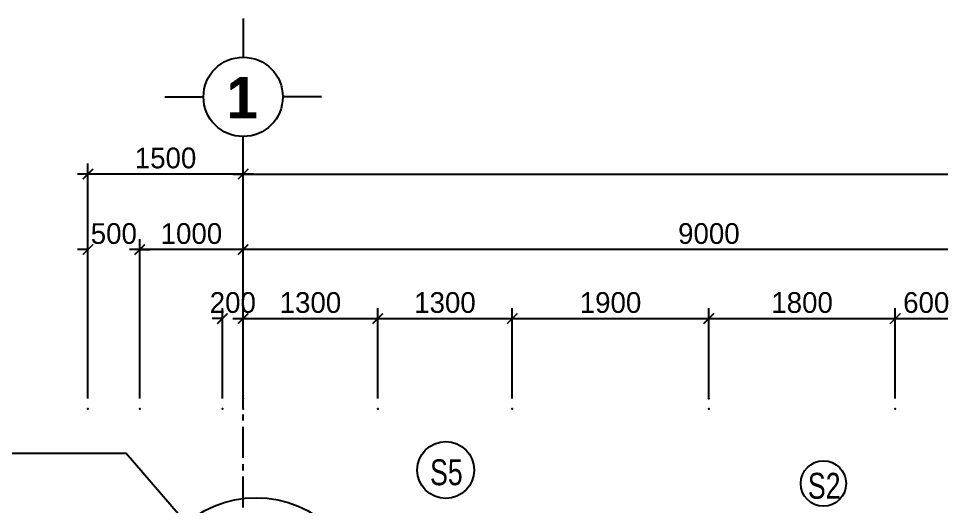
# Model space of a CAD drawing. Header units: inches. Extents: x -844707 to -690155, y -211546 to -175871.
# Drawn here: x -759552 to -750633, y -180583 to -175871 of the extents above; entities that cross this region are included whole.
import ezdxf

# ---------------------------------------------------------------- set-up
doc = ezdxf.new("R2010")
doc.units = ezdxf.units.IN
doc.header["$LTSCALE"] = 48
doc.header["$MEASUREMENT"] = 0
doc.linetypes.add('CENTER', pattern=[2, 1.25, -0.25, 0.25, -0.25])
for name, color, linetype in [('DWGSHARE.com-CUA-DWGSHARE.com', 231, 'Continuous'), ('DWGSHARE.com-DIM-DWGSHARE.com', 251, 'Continuous'), ('DWGSHARE.com-kinh-DWGSHARE.com', 154, 'Continuous'), ('DWGSHARE.com-text-DWGSHARE.com', 3, 'Continuous'), ('DWGSHARE.com-truc-DWGSHARE.com', 250, 'CENTER')]:
    doc.layers.add(name, color=color, linetype=linetype)
doc.layers.add('DWGSHARE.com-DefPoints-DWGSHARE.com', color=7, linetype='Continuous', plot=False)
doc.styles.add('AVO-B', font='')
doc.styles.add('KTEN', font='', dxfattribs={"width": 0.9})
doc.styles.add('VNI-AVO', font='')
doc.styles.get('AVO-B').set_extended_font_data('VNI-Avo', bold=True)
doc.styles.get('KTEN').set_extended_font_data('VNI-Helve-Condense')
doc.styles.get('VNI-AVO').set_extended_font_data('VNI-Avo')
doc.dimstyles.new('tl1-100', dxfattribs={"dimtxt": 200, "dimasz": 100, "dimexe": 100, "dimexo": 100, "dimgap": 50, "dimtad": 1, "dimdec": 0, "dimzin": 0, "dimdsep": 46, "dimtxsty": 'VNI-AVO', "dimblk": 'ARCHTICK', "dimcen": 1, "dimdle": 100, "dimclrd": 256, "dimclre": 256, "dimclrt": 2, "dimadec": 0, "dimazin": 0, "dimtfac": 1, "dimtdec": 0, "dimtix": 1, "dimtofl": 0, "dimtmove": 2, "dimatfit": 3, "dimldrblk": 'ARCHTICK', "dimfxl": 1, "dimtolj": 2, "dimtzin": 0, "dimarcsym": 0})

# ---------------------------------------------------------------- blocks, each defined once
blk = doc.blocks.new('_ArchTick')
at = {"color": 0, "linetype": 'ByBlock', "const_width": 0.15}
blk.add_lwpolyline([(-0.5, -0.5), (0.5, 0.5)], dxfattribs=at)
blk = doc.blocks.new('*D60')
at = {"layer": 'DWGSHARE.com-DefPoints-DWGSHARE.com', "color": 0, "transparency": 16777216}
for p in [(-757380.8, -178102), (-757380.8, -179540.7), (-748380.8, -179640.7)]:
    blk.add_point(p, dxfattribs=at)
at = {"layer": 'DWGSHARE.com-DIM-DWGSHARE.com', "lineweight": -2, "transparency": 16777216}
for p, q in [((-757380.8, -179440.7), (-757380.8, -178002)), ((-748380.8, -179540.7), (-748380.8, -178002)), ((-748280.8, -178102), (-757480.8, -178102))]:
    blk.add_line(p, q, dxfattribs=at)
at = {"layer": 'DWGSHARE.com-DIM-DWGSHARE.com', "lineweight": -2, "transparency": 16777216, "xscale": 100, "yscale": 100, "zscale": 100, "rotation": 180}
blk.add_blockref('_ArchTick', (-757380.8, -178102), dxfattribs=at)
at = {"layer": 'DWGSHARE.com-DIM-DWGSHARE.com', "lineweight": -2, "transparency": 16777216, "xscale": 100, "yscale": 100, "zscale": 100}
blk.add_blockref('_ArchTick', (-748380.8, -178102), dxfattribs=at)
at = {"layer": 'DWGSHARE.com-DIM-DWGSHARE.com', "color": 2, "transparency": 16777216, "insert": (-752880.8, -177948.5), "char_height": 200, "attachment_point": 5, "style": 'VNI-AVO'}
blk.add_mtext('\\A2;9000', dxfattribs=at)
blk = doc.blocks.new('*D61')
at = {"layer": 'DWGSHARE.com-DefPoints-DWGSHARE.com', "color": 0, "transparency": 16777216}
for p in [(-757380.8, -177372.5), (-757380.8, -179640.7), (-735380.8, -179640.7)]:
    blk.add_point(p, dxfattribs=at)
at = {"layer": 'DWGSHARE.com-DIM-DWGSHARE.com', "lineweight": -2, "transparency": 16777216}
for p, q in [((-757380.8, -179540.7), (-757380.8, -177272.5)), ((-735380.8, -179540.7), (-735380.8, -177272.5)), ((-757480.8, -177372.5), (-746497.8, -177372.5)), ((-735280.8, -177372.5), (-745663.7, -177372.5))]:
    blk.add_line(p, q, dxfattribs=at)
at = {"layer": 'DWGSHARE.com-DIM-DWGSHARE.com', "lineweight": -2, "transparency": 16777216, "xscale": 100, "yscale": 100, "zscale": 100, "rotation": 180}
blk.add_blockref('_ArchTick', (-757380.8, -177372.5), dxfattribs=at)
at = {"layer": 'DWGSHARE.com-DIM-DWGSHARE.com', "lineweight": -2, "transparency": 16777216, "xscale": 100, "yscale": 100, "zscale": 100}
blk.add_blockref('_ArchTick', (-735380.8, -177372.5), dxfattribs=at)
at = {"layer": 'DWGSHARE.com-DIM-DWGSHARE.com', "color": 2, "transparency": 16777216, "insert": (-746080.8, -177372.5), "char_height": 200, "attachment_point": 5, "style": 'VNI-AVO'}
blk.add_mtext('\\A2;22000', dxfattribs=at)
blk = doc.blocks.new('*D65')
at = {"layer": 'DWGSHARE.com-DefPoints-DWGSHARE.com', "color": 0, "transparency": 16777216}
for p in [(-758380.6, -178102), (-758380.6, -179640.7), (-757380.8, -179640.7)]:
    blk.add_point(p, dxfattribs=at)
at = {"layer": 'DWGSHARE.com-DIM-DWGSHARE.com', "lineweight": -2, "transparency": 16777216}
for p, q in [((-758380.6, -179540.7), (-758380.6, -178002)), ((-757380.8, -179540.7), (-757380.8, -178002)), ((-757280.8, -178102), (-758480.6, -178102))]:
    blk.add_line(p, q, dxfattribs=at)
at = {"layer": 'DWGSHARE.com-DIM-DWGSHARE.com', "lineweight": -2, "transparency": 16777216, "xscale": 100, "yscale": 100, "zscale": 100, "rotation": 180}
blk.add_blockref('_ArchTick', (-758380.6, -178102), dxfattribs=at)
at = {"layer": 'DWGSHARE.com-DIM-DWGSHARE.com', "lineweight": -2, "transparency": 16777216, "xscale": 100, "yscale": 100, "zscale": 100}
blk.add_blockref('_ArchTick', (-757380.8, -178102), dxfattribs=at)
at = {"layer": 'DWGSHARE.com-DIM-DWGSHARE.com', "color": 2, "transparency": 16777216, "insert": (-757880.7, -177948.5), "char_height": 200, "attachment_point": 5, "style": 'VNI-AVO'}
blk.add_mtext('\\A2;1000', dxfattribs=at)
blk = doc.blocks.new('*D66')
at = {"layer": 'DWGSHARE.com-DefPoints-DWGSHARE.com', "color": 0, "transparency": 16777216}
for p in [(-757380.8, -178768.2), (-757580.8, -179640.7), (-757380.8, -179640.7)]:
    blk.add_point(p, dxfattribs=at)
at = {"layer": 'DWGSHARE.com-DIM-DWGSHARE.com', "lineweight": -2, "transparency": 16777216}
for p, q in [((-757580.8, -179540.7), (-757580.8, -178668.2)), ((-757380.8, -179540.7), (-757380.8, -178668.2)), ((-757580.8, -178768.2), (-757680.8, -178768.2)), ((-757380.8, -178768.2), (-757280.8, -178768.2))]:
    blk.add_line(p, q, dxfattribs=at)
at = {"layer": 'DWGSHARE.com-DIM-DWGSHARE.com', "lineweight": -2, "transparency": 16777216, "xscale": 100, "yscale": 100, "zscale": 100}
blk.add_blockref('_ArchTick', (-757580.8, -178768.2), dxfattribs=at)
at = {"layer": 'DWGSHARE.com-DIM-DWGSHARE.com', "lineweight": -2, "transparency": 16777216, "xscale": 100, "yscale": 100, "zscale": 100, "rotation": 180}
blk.add_blockref('_ArchTick', (-757380.8, -178768.2), dxfattribs=at)
at = {"layer": 'DWGSHARE.com-DIM-DWGSHARE.com', "color": 2, "transparency": 16777216, "insert": (-757480.8, -178614.7), "char_height": 200, "attachment_point": 5, "style": 'VNI-AVO'}
blk.add_mtext('\\A2;200', dxfattribs=at)
blk = doc.blocks.new('*D67')
at = {"layer": 'DWGSHARE.com-DefPoints-DWGSHARE.com', "color": 0, "transparency": 16777216}
for p in [(-756081, -178768.2), (-757380.8, -179640.7), (-756081, -179640.7)]:
    blk.add_point(p, dxfattribs=at)
at = {"layer": 'DWGSHARE.com-DIM-DWGSHARE.com', "lineweight": -2, "transparency": 16777216}
for p, q in [((-757380.8, -179540.7), (-757380.8, -178668.2)), ((-756081, -179540.7), (-756081, -178668.2)), ((-757480.8, -178768.2), (-755981, -178768.2))]:
    blk.add_line(p, q, dxfattribs=at)
at = {"layer": 'DWGSHARE.com-DIM-DWGSHARE.com', "lineweight": -2, "transparency": 16777216, "xscale": 100, "yscale": 100, "zscale": 100, "rotation": 180}
blk.add_blockref('_ArchTick', (-757380.8, -178768.2), dxfattribs=at)
at = {"layer": 'DWGSHARE.com-DIM-DWGSHARE.com', "lineweight": -2, "transparency": 16777216, "xscale": 100, "yscale": 100, "zscale": 100}
blk.add_blockref('_ArchTick', (-756081, -178768.2), dxfattribs=at)
at = {"layer": 'DWGSHARE.com-DIM-DWGSHARE.com', "color": 2, "transparency": 16777216, "insert": (-756730.9, -178614.7), "char_height": 200, "attachment_point": 5, "style": 'VNI-AVO'}
blk.add_mtext('\\A2;1300', dxfattribs=at)
blk = doc.blocks.new('*D68')
at = {"layer": 'DWGSHARE.com-DefPoints-DWGSHARE.com', "color": 0, "transparency": 16777216}
for p in [(-754781, -178768.2), (-756081, -179640.7), (-754781, -179640.7)]:
    blk.add_point(p, dxfattribs=at)
at = {"layer": 'DWGSHARE.com-DIM-DWGSHARE.com', "lineweight": -2, "transparency": 16777216}
for p, q in [((-756081, -179540.7), (-756081, -178668.2)), ((-754781, -179540.7), (-754781, -178668.2)), ((-756181, -178768.2), (-754681, -178768.2))]:
    blk.add_line(p, q, dxfattribs=at)
at = {"layer": 'DWGSHARE.com-DIM-DWGSHARE.com', "lineweight": -2, "transparency": 16777216, "xscale": 100, "yscale": 100, "zscale": 100, "rotation": 180}
blk.add_blockref('_ArchTick', (-756081, -178768.2), dxfattribs=at)
at = {"layer": 'DWGSHARE.com-DIM-DWGSHARE.com', "lineweight": -2, "transparency": 16777216, "xscale": 100, "yscale": 100, "zscale": 100}
blk.add_blockref('_ArchTick', (-754781, -178768.2), dxfattribs=at)
at = {"layer": 'DWGSHARE.com-DIM-DWGSHARE.com', "color": 2, "transparency": 16777216, "insert": (-755431, -178614.7), "char_height": 200, "attachment_point": 5, "style": 'VNI-AVO'}
blk.add_mtext('\\A2;1300', dxfattribs=at)
blk = doc.blocks.new('*D69')
at = {"layer": 'DWGSHARE.com-DefPoints-DWGSHARE.com', "color": 0, "transparency": 16777216}
for p in [(-752881.3, -178768.2), (-752881.3, -179540.7), (-754781, -179640.7)]:
    blk.add_point(p, dxfattribs=at)
at = {"layer": 'DWGSHARE.com-DIM-DWGSHARE.com', "lineweight": -2, "transparency": 16777216}
for p, q in [((-754781, -179540.7), (-754781, -178668.2)), ((-752881.3, -179440.7), (-752881.3, -178668.2)), ((-754881, -178768.2), (-752781.3, -178768.2))]:
    blk.add_line(p, q, dxfattribs=at)
at = {"layer": 'DWGSHARE.com-DIM-DWGSHARE.com', "lineweight": -2, "transparency": 16777216, "xscale": 100, "yscale": 100, "zscale": 100, "rotation": 180}
blk.add_blockref('_ArchTick', (-754781, -178768.2), dxfattribs=at)
at = {"layer": 'DWGSHARE.com-DIM-DWGSHARE.com', "lineweight": -2, "transparency": 16777216, "xscale": 100, "yscale": 100, "zscale": 100}
blk.add_blockref('_ArchTick', (-752881.3, -178768.2), dxfattribs=at)
at = {"layer": 'DWGSHARE.com-DIM-DWGSHARE.com', "color": 2, "transparency": 16777216, "insert": (-753831.1, -178614.7), "char_height": 200, "attachment_point": 5, "style": 'VNI-AVO'}
blk.add_mtext('\\A2;1900', dxfattribs=at)
blk = doc.blocks.new('*D70')
at = {"layer": 'DWGSHARE.com-DefPoints-DWGSHARE.com', "color": 0, "transparency": 16777216}
for p in [(-751080.3, -178768.2), (-752880.3, -179640.7), (-751080.3, -179640.7)]:
    blk.add_point(p, dxfattribs=at)
at = {"layer": 'DWGSHARE.com-DIM-DWGSHARE.com', "lineweight": -2, "transparency": 16777216}
for p, q in [((-752880.3, -179540.7), (-752880.3, -178668.2)), ((-751080.3, -179540.7), (-751080.3, -178668.2)), ((-752980.3, -178768.2), (-750980.3, -178768.2))]:
    blk.add_line(p, q, dxfattribs=at)
at = {"layer": 'DWGSHARE.com-DIM-DWGSHARE.com', "lineweight": -2, "transparency": 16777216, "xscale": 100, "yscale": 100, "zscale": 100, "rotation": 180}
blk.add_blockref('_ArchTick', (-752880.3, -178768.2), dxfattribs=at)
at = {"layer": 'DWGSHARE.com-DIM-DWGSHARE.com', "lineweight": -2, "transparency": 16777216, "xscale": 100, "yscale": 100, "zscale": 100}
blk.add_blockref('_ArchTick', (-751080.3, -178768.2), dxfattribs=at)
at = {"layer": 'DWGSHARE.com-DIM-DWGSHARE.com', "color": 2, "transparency": 16777216, "insert": (-751980.3, -178614.7), "char_height": 200, "attachment_point": 5, "style": 'VNI-AVO'}
blk.add_mtext('\\A2;1800', dxfattribs=at)
blk = doc.blocks.new('*D71')
at = {"layer": 'DWGSHARE.com-DefPoints-DWGSHARE.com', "color": 0, "transparency": 16777216}
for p in [(-750480.6, -178768.2), (-751080.3, -179640.7), (-750480.6, -179640.7)]:
    blk.add_point(p, dxfattribs=at)
at = {"layer": 'DWGSHARE.com-DIM-DWGSHARE.com', "lineweight": -2, "transparency": 16777216}
for p, q in [((-751080.3, -179540.7), (-751080.3, -178668.2)), ((-750480.6, -179540.7), (-750480.6, -178668.2)), ((-751180.3, -178768.2), (-750380.6, -178768.2))]:
    blk.add_line(p, q, dxfattribs=at)
at = {"layer": 'DWGSHARE.com-DIM-DWGSHARE.com', "lineweight": -2, "transparency": 16777216, "xscale": 100, "yscale": 100, "zscale": 100, "rotation": 180}
blk.add_blockref('_ArchTick', (-751080.3, -178768.2), dxfattribs=at)
at = {"layer": 'DWGSHARE.com-DIM-DWGSHARE.com', "lineweight": -2, "transparency": 16777216, "xscale": 100, "yscale": 100, "zscale": 100}
blk.add_blockref('_ArchTick', (-750480.6, -178768.2), dxfattribs=at)
at = {"layer": 'DWGSHARE.com-DIM-DWGSHARE.com', "color": 2, "transparency": 16777216, "insert": (-750780.4, -178614.7), "char_height": 200, "attachment_point": 5, "style": 'VNI-AVO'}
blk.add_mtext('\\A2;600', dxfattribs=at)
blk = doc.blocks.new('*D118')
at = {"layer": 'DWGSHARE.com-DefPoints-DWGSHARE.com', "color": 0, "transparency": 16777216}
for p in [(-758880.8, -178102), (-758880.8, -179640.7), (-758380.6, -179640.7)]:
    blk.add_point(p, dxfattribs=at)
at = {"layer": 'DWGSHARE.com-DIM-DWGSHARE.com', "lineweight": -2, "transparency": 16777216}
for p, q in [((-758880.8, -179540.7), (-758880.8, -178002)), ((-758380.6, -179540.7), (-758380.6, -178002)), ((-758880.8, -178102), (-758980.8, -178102)), ((-758380.6, -178102), (-758280.6, -178102))]:
    blk.add_line(p, q, dxfattribs=at)
at = {"layer": 'DWGSHARE.com-DIM-DWGSHARE.com', "lineweight": -2, "transparency": 16777216, "xscale": 100, "yscale": 100, "zscale": 100}
blk.add_blockref('_ArchTick', (-758880.8, -178102), dxfattribs=at)
at = {"layer": 'DWGSHARE.com-DIM-DWGSHARE.com', "lineweight": -2, "transparency": 16777216, "xscale": 100, "yscale": 100, "zscale": 100, "rotation": 180}
blk.add_blockref('_ArchTick', (-758380.6, -178102), dxfattribs=at)
at = {"layer": 'DWGSHARE.com-DIM-DWGSHARE.com', "color": 2, "transparency": 16777216, "insert": (-758630.7, -177948.5), "char_height": 200, "attachment_point": 5, "style": 'VNI-AVO'}
blk.add_mtext('\\A2;500', dxfattribs=at)
blk = doc.blocks.new('*D119')
at = {"layer": 'DWGSHARE.com-DefPoints-DWGSHARE.com', "color": 0, "transparency": 16777216}
for p in [(-758880.8, -177372.5), (-758880.8, -179640.7), (-757380.8, -179640.7)]:
    blk.add_point(p, dxfattribs=at)
at = {"layer": 'DWGSHARE.com-DIM-DWGSHARE.com', "lineweight": -2, "transparency": 16777216}
for p, q in [((-758880.8, -179540.7), (-758880.8, -177272.5)), ((-757380.8, -179540.7), (-757380.8, -177272.5)), ((-757280.8, -177372.5), (-758980.8, -177372.5))]:
    blk.add_line(p, q, dxfattribs=at)
at = {"layer": 'DWGSHARE.com-DIM-DWGSHARE.com', "lineweight": -2, "transparency": 16777216, "xscale": 100, "yscale": 100, "zscale": 100, "rotation": 180}
blk.add_blockref('_ArchTick', (-758880.8, -177372.5), dxfattribs=at)
at = {"layer": 'DWGSHARE.com-DIM-DWGSHARE.com', "lineweight": -2, "transparency": 16777216, "xscale": 100, "yscale": 100, "zscale": 100}
blk.add_blockref('_ArchTick', (-757380.8, -177372.5), dxfattribs=at)
at = {"layer": 'DWGSHARE.com-DIM-DWGSHARE.com', "color": 2, "transparency": 16777216, "insert": (-758130.8, -177219), "char_height": 200, "attachment_point": 5, "style": 'VNI-AVO'}
blk.add_mtext('\\A2;1500', dxfattribs=at)

msp = doc.modelspace()

# ---------------------------------------------------------------- linework, layer by layer
at = {"layer": 'DWGSHARE.com-CUA-DWGSHARE.com'}
for centre, radius in [((-755423.3, -180230.4), 275), ((-751773.8, -180361.1), 219.1)]:
    msp.add_circle(centre, radius, dxfattribs=at)
at = {"layer": 'DWGSHARE.com-DIM-DWGSHARE.com'}
for p, q in [((-757380.8, -175870.6), (-757380.8, -176244.6)), ((-757380.8, -175870.6), (-757380.8, -176244.6)), ((-757380.8, -175870.6), (-757380.8, -176244.6)), ((-758137.8, -176627.6), (-757763.8, -176627.6)), ((-758137.8, -176627.6), (-757763.8, -176627.6)), ((-758137.8, -176627.6), (-757763.8, -176627.6)), ((-756623.8, -176627.6), (-756997.8, -176627.6)), ((-756623.8, -176627.6), (-756997.8, -176627.6)), ((-756623.8, -176627.6), (-756997.8, -176627.6)), ((-757380.8, -177384.6), (-757380.8, -177010.6)), ((-757380.8, -177384.6), (-757380.8, -177010.6)), ((-757380.8, -177384.6), (-757380.8, -177010.6))]:
    msp.add_line(p, q, dxfattribs=at)
msp.add_circle((-757380.8, -176627.6), 383, dxfattribs=at)
msp.add_circle((-757380.8, -176627.6), 383, dxfattribs=at)
msp.add_circle((-757380.8, -176627.6), 383, dxfattribs=at)
at = {"layer": 'DWGSHARE.com-kinh-DWGSHARE.com'}
msp.add_lwpolyline([(-757929.8, -180746.4), (-758511, -180070), (-764524.7, -180070)], dxfattribs=at)
msp.add_circle((-757255.2, -181536.2), 1038.6, dxfattribs=at)
at = {"layer": 'DWGSHARE.com-truc-DWGSHARE.com', "ltscale": 5}
msp.add_line((-757380.8, -203633.9), (-757380.8, -179540.7), dxfattribs=at)

# ---------------------------------------------------------------- texts
at = {"layer": 'DWGSHARE.com-CUA-DWGSHARE.com', "style": 'KTEN', "width": 0.9}
for s, p in [('S5', (-755574.8, -180377.1)), ('S2', (-751924, -180507.8))]:
    msp.add_text(s, height=250, dxfattribs=at).set_placement(p)
at = {"layer": 'DWGSHARE.com-text-DWGSHARE.com', "color": 3, "style": 'AVO-B'}
for p in [(-757542, -176835.4), (-757542, -176835.4), (-757542, -176835.4), (-757534.7, -176835.6)]:
    msp.add_text('1', height=400, dxfattribs=at).set_placement(p)

# ---------------------------------------------------------------- dimensions: what is measured, and where the dimension line sits
at = {"layer": 'DWGSHARE.com-DIM-DWGSHARE.com'}
for base, p1, p2, picture, middle in [((-758880.8, -177372.5), (-757380.8, -179640.7), (-758880.8, -179640.7), '*D119', (-758130.8, -177219)), ((-758880.8, -178102), (-758380.6, -179640.7), (-758880.8, -179640.7), '*D118', (-758630.7, -177948.5)), ((-758380.6, -178102), (-757380.8, -179640.7), (-758380.6, -179640.7), '*D65', (-757880.7, -177948.5))]:
    dim = msp.add_linear_dim(base=base, p1=p1, p2=p2, angle=180, dimstyle='tl1-100', dxfattribs=at)
    dim.commit()
    dim.dimension.update_dxf_attribs({"geometry": picture, "text_midpoint": middle})
dim = msp.add_linear_dim(base=(-757380.8, -177372.5), p1=(-735380.8, -179640.7), p2=(-757380.8, -179640.7), angle=180, dimstyle='tl1-100', dxfattribs=at)
dim.commit()
dim.dimension.update_dxf_attribs({"geometry": '*D61', "text_midpoint": (-746080.8, -177372.5), "dimtype": 160})
dim = msp.add_linear_dim(base=(-757380.8, -178102), p1=(-748380.8, -179640.7), p2=(-757380.8, -179540.7), angle=180, dimstyle='tl1-100', override={"dimtmove": 1}, dxfattribs=at)
dim.commit()
dim.dimension.update_dxf_attribs({"geometry": '*D60', "text_midpoint": (-752880.8, -177948.5)})
for base, p1, p2, picture, middle in [((-757380.8, -178768.2), (-757580.8, -179640.7), (-757380.8, -179640.7), '*D66', (-757480.8, -178614.7)), ((-756081, -178768.2), (-757380.8, -179640.7), (-756081, -179640.7), '*D67', (-756730.9, -178614.7)), ((-754781, -178768.2), (-756081, -179640.7), (-754781, -179640.7), '*D68', (-755431, -178614.7)), ((-752881.3, -178768.2), (-754781, -179640.7), (-752881.3, -179540.7), '*D69', (-753831.1, -178614.7)), ((-751080.3, -178768.2), (-752880.3, -179640.7), (-751080.3, -179640.7), '*D70', (-751980.3, -178614.7)), ((-750480.6, -178768.2), (-751080.3, -179640.7), (-750480.6, -179640.7), '*D71', (-750780.4, -178614.7))]:
    dim = msp.add_linear_dim(base=base, p1=p1, p2=p2, dimstyle='tl1-100', dxfattribs=at)
    dim.commit()
    dim.dimension.update_dxf_attribs({"geometry": picture, "text_midpoint": middle})

doc.saveas('drawing.dxf')
